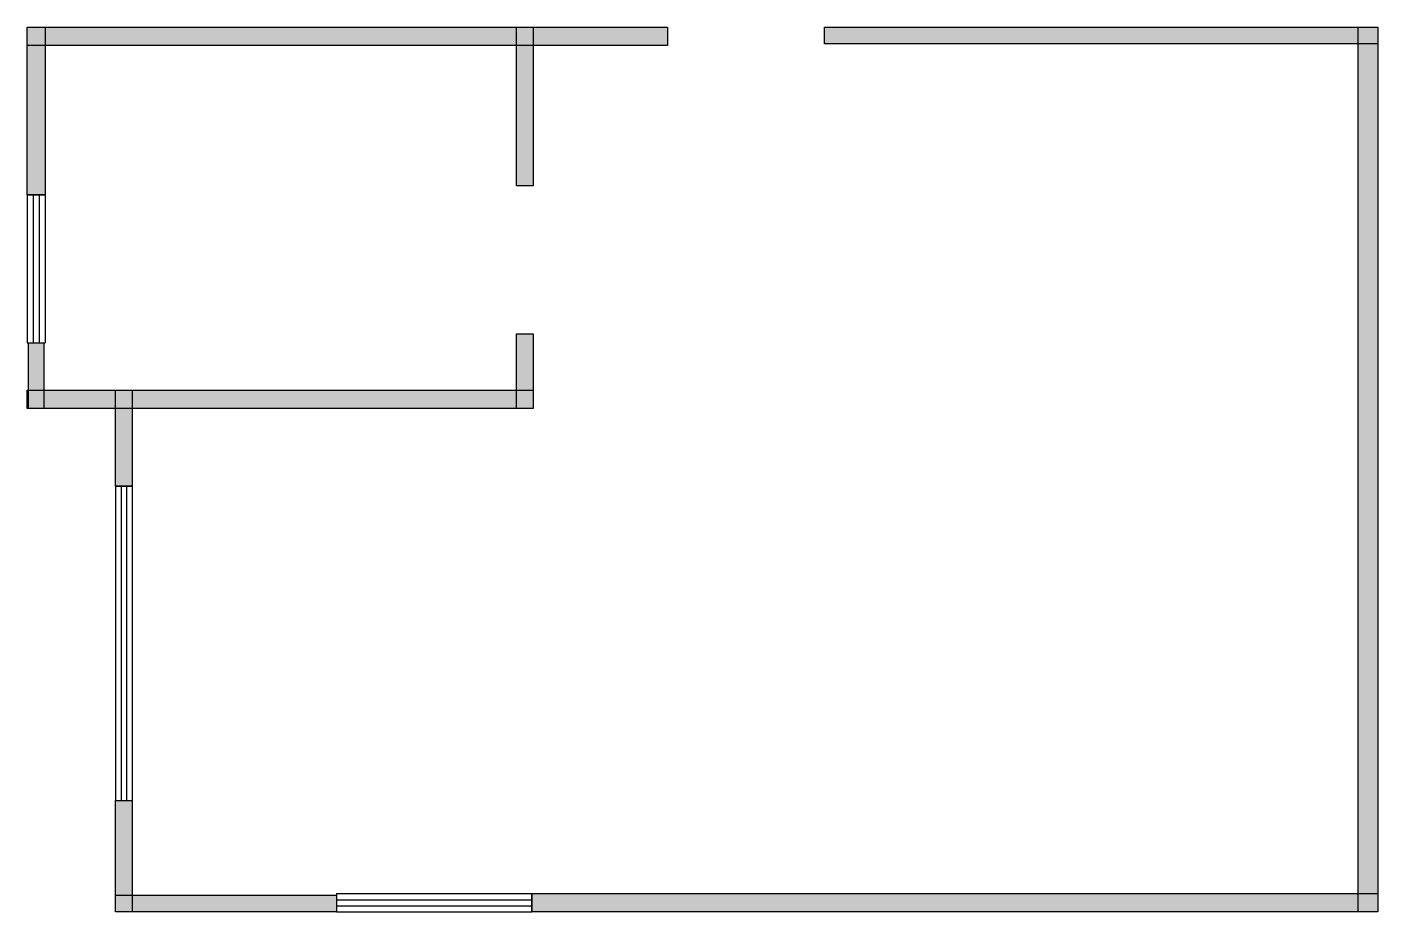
# Model space of a CAD drawing. Header units: millimetres. Extents: x 9 to 7806, y 9 to 5113.
import ezdxf

# ---------------------------------------------------------------- set-up
doc = ezdxf.new("R2010")
doc.units = ezdxf.units.MM
doc.layers.add('WALL', color=7, linetype='Continuous')
doc.layers.add('WINDOW', color=5, linetype='Continuous')

msp = doc.modelspace()

# ---------------------------------------------------------------- hatches: boundary and pattern name
at = {"layer": 'WALL'}
h = msp.add_hatch(color=256, dxfattribs=at)
h.dxf.hatch_style = 1
h.paths.add_polyline_path([(8.8, 5112.8), (3704.8, 5112.8), (3704.8, 5007.2), (8.8, 5007.2)])
h = msp.add_hatch(color=256, dxfattribs=at)
h.dxf.hatch_style = 1
h.paths.add_polyline_path([(8.8, 5112.8), (114.4, 5112.8), (114.4, 4144.8), (8.8, 4144.8)])
h = msp.add_hatch(color=256, dxfattribs=at)
h.dxf.hatch_style = 1
h.paths.add_polyline_path([(2833.6, 5112.8), (2930.4, 5112.8), (2930.4, 4197.6), (2833.6, 4197.6)])
h = msp.add_hatch(color=256, dxfattribs=at)
h.dxf.hatch_style = 1
h.paths.add_polyline_path([(4611.2, 5112.8), (7805.6, 5112.8), (7805.6, 5016), (4611.2, 5016)])
h = msp.add_hatch(color=256, dxfattribs=at)
h.dxf.hatch_style = 1
h.paths.add_polyline_path([(7691.2, 5112.8), (7805.6, 5112.8), (7805.6, 8.8), (7691.2, 8.8)])
h = msp.add_hatch(color=256, dxfattribs=at)
h.dxf.hatch_style = 1
h.paths.add_polyline_path([(17.6, 3291.2), (105.6, 3291.2), (105.6, 2912.8), (17.6, 2912.8)])
h = msp.add_hatch(color=256, dxfattribs=at)
h.dxf.hatch_style = 1
h.paths.add_polyline_path([(2833.6, 3344), (2930.4, 3344), (2930.4, 2912.8), (2833.6, 2912.8)])
h = msp.add_hatch(color=256, dxfattribs=at)
h.dxf.hatch_style = 1
h.paths.add_polyline_path([(8.8, 3018.4), (2930.4, 3018.4), (2930.4, 2912.8), (8.8, 2912.8)])
h = msp.add_hatch(color=256, dxfattribs=at)
h.dxf.hatch_style = 1
h.paths.add_polyline_path([(519.2, 3018.4), (616, 3018.4), (616, 2464), (519.2, 2464)])
h = msp.add_hatch(color=256, dxfattribs=at)
h.dxf.hatch_style = 1
h.paths.add_polyline_path([(519.2, 651.2), (616, 651.2), (616, 8.8), (519.2, 8.8)])
h = msp.add_hatch(color=256, dxfattribs=at)
h.dxf.hatch_style = 1
h.paths.add_polyline_path([(519.2, 105.6), (1795.2, 105.6), (1795.2, 8.8), (519.2, 8.8)])
h = msp.add_hatch(color=256, dxfattribs=at)
h.dxf.hatch_style = 1
h.paths.add_polyline_path([(2921.6, 114.4), (7805.6, 114.4), (7805.6, 8.8), (2921.6, 8.8)])

# ---------------------------------------------------------------- linework, layer by layer
for points in [[(8.8, 5112.8), (3704.8, 5112.8), (3704.8, 5007.2), (8.8, 5007.2)], [(8.8, 5112.8), (114.4, 5112.8), (114.4, 4144.8), (8.8, 4144.8)], [(2833.6, 5112.8), (2930.4, 5112.8), (2930.4, 4197.6), (2833.6, 4197.6)], [(4611.2, 5112.8), (7805.6, 5112.8), (7805.6, 5016), (4611.2, 5016)], [(7691.2, 5112.8), (7805.6, 5112.8), (7805.6, 8.8), (7691.2, 8.8)], [(17.6, 3291.2), (105.6, 3291.2), (105.6, 2912.8), (17.6, 2912.8)], [(2833.6, 3344), (2930.4, 3344), (2930.4, 2912.8), (2833.6, 2912.8)], [(8.8, 3018.4), (2930.4, 3018.4), (2930.4, 2912.8), (8.8, 2912.8)], [(519.2, 3018.4), (616, 3018.4), (616, 2464), (519.2, 2464)], [(519.2, 651.2), (616, 651.2), (616, 8.8), (519.2, 8.8)], [(519.2, 105.6), (1795.2, 105.6), (1795.2, 8.8), (519.2, 8.8)], [(2921.6, 114.4), (7805.6, 114.4), (7805.6, 8.8), (2921.6, 8.8)]]:
    msp.add_lwpolyline(points, close=True, dxfattribs=at)
at = {"layer": 'WINDOW'}
for p, q in [((8.8, 4144.8), (8.8, 3291.2)), ((8.8, 4144.8), (114.4, 4144.8)), ((44, 4144.8), (44, 3291.2)), ((79.2, 4144.8), (79.2, 3291.2)), ((114.4, 4144.8), (114.4, 3291.2)), ((8.8, 3291.2), (114.4, 3291.2)), ((519.2, 2464), (519.2, 651.2)), ((519.2, 2464), (616, 2464)), ((551.5, 2464), (551.5, 651.2)), ((583.7, 2464), (583.7, 651.2)), ((616, 2464), (616, 651.2)), ((519.2, 651.2), (616, 651.2)), ((1795.2, 114.4), (2921.6, 114.4)), ((1795.2, 114.4), (1795.2, 8.8)), ((1795.2, 79.2), (2921.6, 79.2)), ((2921.6, 114.4), (2921.6, 8.8)), ((1795.2, 44), (2921.6, 44)), ((1795.2, 8.8), (2921.6, 8.8))]:
    msp.add_line(p, q, dxfattribs=at)

doc.saveas('drawing.dxf')
